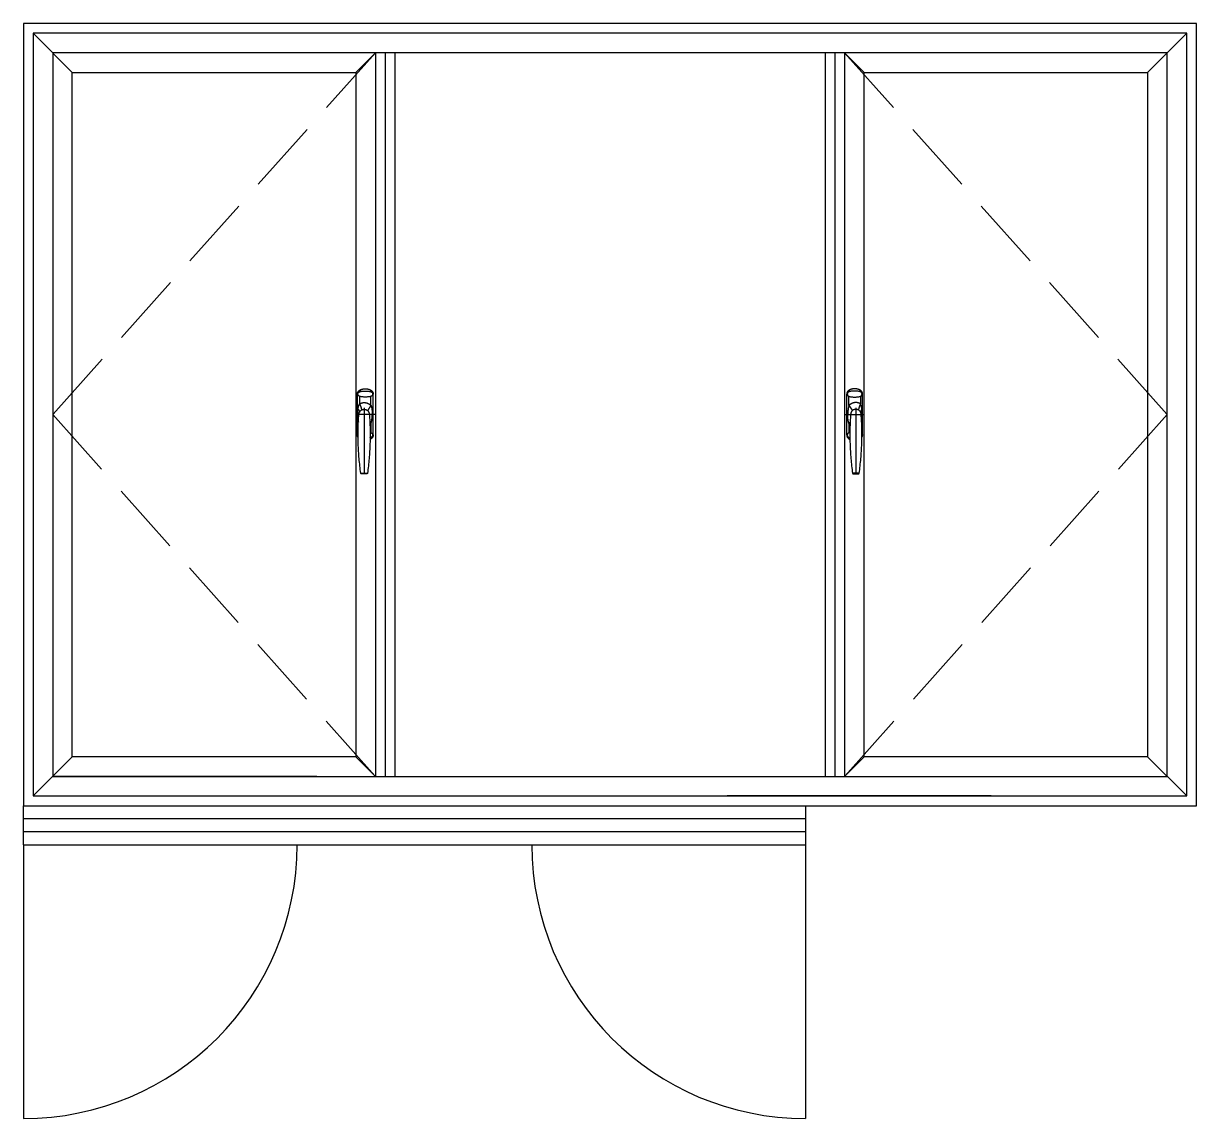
# Model space of a CAD drawing. Extents: x 51884 to 54884, y 25920 to 28720.
import ezdxf

# ---------------------------------------------------------------- set-up
doc = ezdxf.new("R2010")
doc.units = 0
doc.header["$LTSCALE"] = 25
doc.linetypes.add('DASH', pattern=[0.35, 0.25, -0.1])
for name, color, linetype in [('Sunac_Gridline_Glass', 134, 'Continuous'), ('Sunac_HardWare', 13, 'Continuous'), ('Sunac_Refline', 10, 'Continuous'), ('Sunac_Wall', 2, 'DASH')]:
    doc.layers.add(name, color=color, linetype=linetype)

# ---------------------------------------------------------------- blocks, each defined once
blk = doc.blocks.new('zs')
at = {"layer": 'Sunac_HardWare', "linetype": 'DASH', "ltscale": 100}
for p, q in [((-44.5, -52), (-44.5, 52)), ((-38.8, 23.2), (-38.8, 46.6)), ((-9.7, 46.6), (-9.7, 27.5)), ((-4, -52), (-4, 52)), ((-50, 0), (0, 0)), ((-21.2, 17.6), (-21.2, -151.5)), ((-21.2, 4.5), (-21.2, -6.9)), ((-38.8, -23.2), (-38.8, -46.6)), ((-12.8, -150.2), (-29.7, -150.2)), ((-28.2, -151.5), (-14.3, -151.5))]:
    blk.add_line(p, q, dxfattribs=at)
for centre, radius, start, end in [((-32.5, 52), 12, 117.2796, 180), ((-24.2, -0.9), 61.1, 76.5803, 103.4197), ((-24.2, 36), 30, 62.7204, 117.2796), ((-16, 52), 12, 0, 62.7204), ((-37, 52.5), 6.15, 103.4197, 256.5803), ((-24.2, 105.9), 61.1, 256.5803, 283.4197), ((-11.5, 52.5), 6.15, 283.4197, 76.5803), ((674.3, -51.1), 710.9, 175.7976, 188.0138), ((-21.2, 0), 13.5, 4.2024, 175.7976), ((-716.7, -51.1), 710.9, 351.9862, 4.2024), ((-32.5, -52), 12, 180, 242.7204), ((-37, -52.5), 6.15, 103.4197, 256.5803), ((-24.2, -105.9), 61.1, 101.671, 103.4197), ((-24.2, 0.9), 61.1, 256.5803, 258.3531), ((-11.5, -52.5), 6.15, 335.9077, 23.8655), ((-16, -52), 12, 327.1977, 0), ((-24.2, -36), 30, 242.7204, 245.8599), ((-28.2, -150), 1.5, 188.0138, 270), ((-14.3, -150), 1.5, 270, 351.9862)]:
    blk.add_arc(centre, radius, start, end, dxfattribs=at)
for points in [[(-38, 62.7), (-38, 62.5), (-38, 62.1), (-37.8, 61.6), (-37.5, 60.8), (-37.4, 60.4)], [(-37.4, 60.4), (-37.2, 59.9), (-36.7, 58.9)], [(-11.1, 60.4), (-11.3, 59.9), (-11.8, 58.9)], [(-10.5, 62.7), (-10.4, 62.5), (-10.5, 62.1), (-10.7, 61.6), (-11, 60.8), (-11.1, 60.4)], [(-44.5, 52), (-44.4, 52.2), (-44.1, 52.4), (-43.7, 52.6), (-43.1, 52.8)], [(-9.7, 27.5), (-11.7, 28.6), (-13.7, 29.4), (-15.8, 30), (-18, 30.5), (-20.1, 30.7), (-22.3, 30.7), (-24.5, 30.5), (-26.7, 30.1), (-28.9, 29.5), (-31, 28.6), (-33.1, 27.6), (-35.1, 26.3), (-37, 24.8), (-38.8, 23.2)], [(-4, 52), (-4.1, 52.2), (-4.3, 52.4), (-4.8, 52.6), (-5.4, 52.8)], [(-38.8, 23.2), (-39.4, 21.4), (-39.9, 19.5), (-40.4, 17.4), (-40.8, 15.3), (-41.1, 13.1), (-41.4, 10.8), (-41.6, 8.6), (-41.8, 6.4), (-41.9, 4.2), (-42, 2.1), (-42, 0)], [(-38.8, -23.2), (-39.4, -21.4), (-39.9, -19.5), (-40.4, -17.4), (-40.8, -15.3), (-41.1, -13.1), (-41.4, -10.8), (-41.6, -8.6), (-41.8, -6.4), (-41.9, -4.2), (-42, -2.1), (-42, 0)], [(-38.8, 23.2), (-36.9, 20.5), (-35.1, 18), (-33.5, 15.6), (-32.2, 13.4), (-31.1, 11.5), (-30.4, 9.9)], [(-9.7, 27.5), (-11, 24.3), (-12.1, 21.2), (-13.1, 18.3), (-13.8, 15.7), (-14.3, 13.5), (-14.5, 11.7)], [(-5.7, 13.8), (-6, 15.8), (-6.3, 17.7), (-6.6, 19.4), (-7, 21.1), (-7.5, 22.6), (-8, 24), (-8.5, 25.3), (-9.1, 26.4), (-9.7, 27.5)], [(-5.7, 13.8), (-7.3, 11.9), (-8.4, 10.1), (-9, 8.4), (-9.2, 6.8), (-8.9, 5.4)], [(-4.9, 0), (-4.9, 1.9), (-5, 4), (-5.1, 6.2), (-5.2, 8.6), (-5.4, 11.1), (-5.7, 13.8)], [(-4.9, 0), (-4.9, -1.9), (-5, -4), (-5.1, -6.2), (-5.2, -8.6), (-5.4, -11.1), (-5.7, -13.8)], [(-44.5, -52), (-44.4, -52.2), (-44.1, -52.4), (-43.7, -52.6), (-43.1, -52.8)], [(-37.4, -60.4), (-37.2, -59.9), (-36.7, -58.9)], [(-4, -52), (-4.1, -52.2), (-4.3, -52.4), (-4.8, -52.6), (-5.4, -52.8)], [(-38, -62.7), (-38, -62.5), (-38, -62.1), (-37.8, -61.6), (-37.5, -60.8), (-37.4, -60.4)]]:
    blk.add_spline(points, degree=3, dxfattribs=at)
for points, knots in [([(-38.8, -23.2), (-38.2, -22.3), (-37.2, -21), (-36.2, -19.6), (-35.9, -19.2)], [0, 0, 0, 0, 2.20078, 3.297346, 3.297346, 3.297346, 3.297346]), ([(-36.2, -25.6), (-36.5, -25.3), (-37.4, -24.6), (-38.2, -23.7), (-38.8, -23.2)], [18.819968, 18.819968, 18.819968, 18.819968, 19.570774, 21.20105, 21.20105, 21.20105, 21.20105]), ([(-5.7, -13.8), (-5.8, -14.5), (-5.9, -15.8), (-6.2, -17.6), (-6.5, -18.7), (-6.6, -19.2)], [0, 0, 0, 0, 1.320348, 2.58877, 3.659728, 3.659728, 3.659728, 3.659728])]:
    blk.add_open_spline(points, degree=3, knots=knots, dxfattribs=at)
blk.add_open_spline([(-5.7, -13.8), (-6.1, -13.3), (-6.5, -12.9), (-6.9, -12.4)], degree=3, dxfattribs=at)
blk = doc.blocks.new('*U5')
at = {"layer": 'Sunac_Gridline_Glass', "ltscale": 10}
for p, q in [((25, 1975), (125, 1875)), ((2875, 1875), (2975, 1975)), ((25, 25), (125, 125)), ((850, 125), (900, 75)), ((2875, 125), (2975, 25))]:
    blk.add_line(p, q, dxfattribs=at)
at = {"layer": 'Sunac_Gridline_Glass', "lineweight": -3}
for p, q in [((900, 1925, 0), (850, 1875, 0)), ((900, 1925), (900, 75)), ((950, 1925), (950, 75)), ((2050, 1925), (2050, 75)), ((2100, 1925), (2100, 75)), ((2100, 1925), (2150, 1875)), ((2100, 75), (2150, 125)), ((750, 75, 0), (75, 75, 0)), ((1800, 75, 0), (2475, 75, 0)), ((75, 25), (750, 25)), ((2475, 25), (1800, 25))]:
    blk.add_line(p, q, dxfattribs=at)
for points in [[(2975, 1975), (25, 1975), (25, 25), (2975, 25)], [(2925, 1925), (75, 1925), (75, 75), (2925, 75)]]:
    blk.add_lwpolyline(points, close=True, dxfattribs=at)
at = {"layer": 'Sunac_Gridline_Glass', "linetype": 'DASH', "ltscale": 30, "elevation": 0}
for points in [[(900, 1925), (75, 1000), (900, 75)], [(2100, 1925), (2925, 1000), (2100, 75)]]:
    blk.add_lwpolyline(points, dxfattribs=at)
at = {"layer": 'Sunac_Gridline_Glass', "lineweight": -3, "elevation": 0}
for points in [[(125, 1875), (850, 1875), (850, 125), (125, 125)], [(2150, 1875), (2875, 1875), (2875, 125), (2150, 125)]]:
    blk.add_lwpolyline(points, close=True, dxfattribs=at)
at = {"layer": 'Sunac_Refline', "ltscale": 10}
for p, q in [((925, 1925), (925, 75)), ((2075, 1925), (2075, 75))]:
    blk.add_line(p, q, dxfattribs=at)
at = {"layer": 'Sunac_Wall', "lineweight": -3, "ltscale": 500}
blk.add_lwpolyline([(3000, 2000), (0, 2000), (0, 0), (3000, 0)], close=True, dxfattribs=at)
at = {"layer": 'Sunac_HardWare', "extrusion": (0, 0, -1), "zscale": -1}
blk.add_blockref('zs', (-850, 1000, 0), dxfattribs=at)
at = {"layer": 'Sunac_HardWare'}
blk.add_blockref('zs', (2150, 1000), dxfattribs=at)
blk = doc.blocks.new('*U4')
at = {"layer": 'Sunac_Gridline_Glass'}
for p, q in [((-900, -100), (-900, 0)), ((-900, 0), (1100, 0)), ((1100, 0), (1100, -100)), ((1100, -33.3), (-900, -33.3)), ((1100, -66.7), (-900, -66.7)), ((-900, -100), (1100, -100)), ((-900, -100), (-900, -800)), ((1100, -100), (1100, -800))]:
    blk.add_line(p, q, dxfattribs=at)
for centre, start, end in [((-900, -100), 270, 360), ((1100, -100), 180, 270)]:
    blk.add_arc(centre, 700, start, end, dxfattribs=at)

msp = doc.modelspace()

# ---------------------------------------------------------------- block references
for name, p in [('*U5', (51883.9, 26719.9, 0)), ('*U4', (52783.9, 26719.9, 0))]:
    msp.add_blockref(name, p)

doc.saveas('drawing.dxf')
